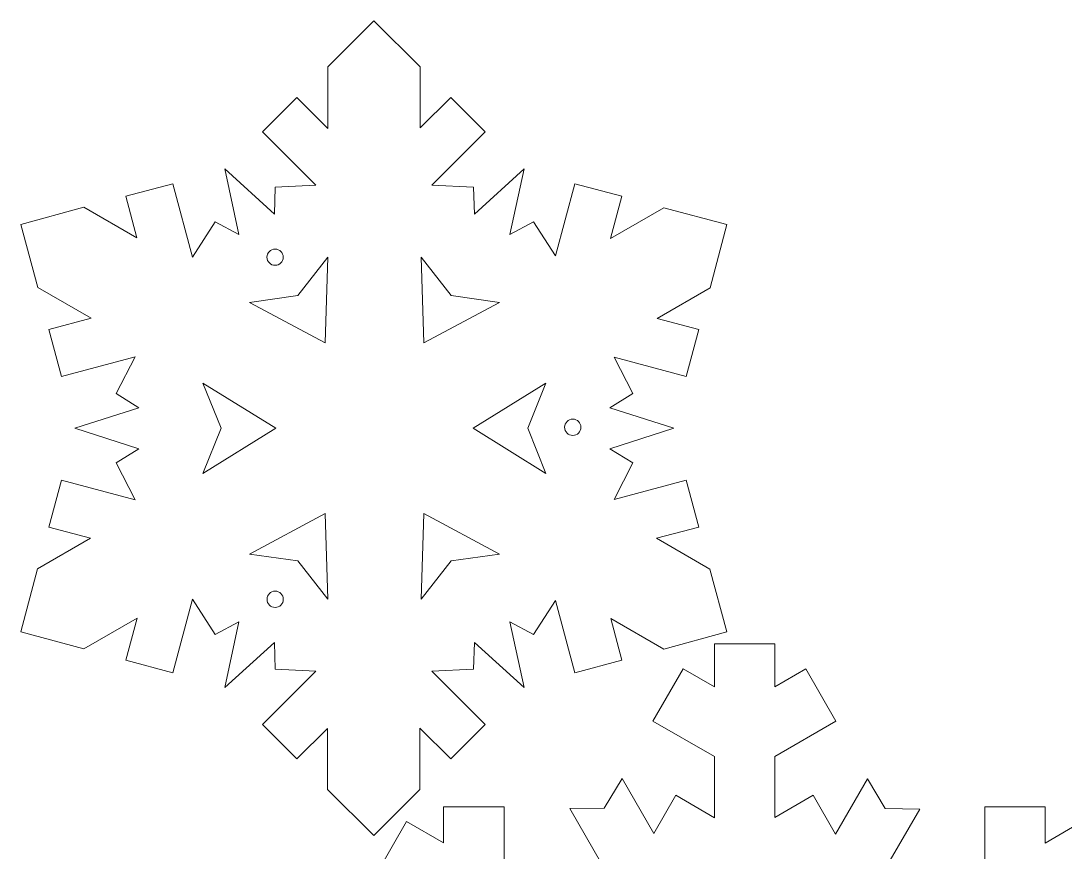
# Model space of a CAD drawing. Header units: centimetres. Extents: x -74 to 26, y -15 to 36.
# Drawn here: x -73.83 to -41.81, y 10.31 to 35.81 of the extents above; entities that cross this region are included whole.
import ezdxf

# ---------------------------------------------------------------- set-up
doc = ezdxf.new("R2010")
doc.units = ezdxf.units.CM
doc.header["$MEASUREMENT"] = 0
doc.layers.add('layer 1', color=7, linetype='Continuous')

msp = doc.modelspace()

# ---------------------------------------------------------------- linework, layer by layer
at = {"layer": 'layer 1', "color": 250, "lineweight": 5}
for centre, major_axis, ratio in [((-66.03715, 28.56213), (0, 0.24999), 1), ((-56.90919, 23.34208), (0, 0.25), 1), ((-66.03618, 18.06604), (0, 0.25), 0.99996)]:
    msp.add_ellipse(centre, major_axis=major_axis, ratio=ratio, dxfattribs=at)
for points, knots in [([(-52.18691, 17.06307), (-52.18691, 17.06307), (-52.70253, 18.99092), (-52.70253, 18.99092), (-52.70253, 18.99092), (-52.70253, 18.99092), (-54.33829, 19.93553), (-54.33829, 19.93553), (-54.33829, 19.93553), (-54.33829, 19.93553), (-53.0442, 20.28235), (-53.0442, 20.28235), (-53.0442, 20.28235), (-53.0442, 20.28235), (-53.43048, 21.72432), (-53.43048, 21.72432), (-53.43048, 21.72432), (-53.43048, 21.72432), (-55.64527, 21.13074), (-55.64527, 21.13074), (-55.64527, 21.13074), (-55.64527, 21.13074), (-55.06801, 22.2515), (-55.06801, 22.2515), (-55.06801, 22.2515), (-55.06801, 22.2515), (-55.77035, 22.68378), (-55.77035, 22.68378), (-55.77035, 22.68378), (-55.77035, 22.68378), (-53.80742, 23.31419), (-53.80742, 23.31419), (-53.80742, 23.31419), (-53.80742, 23.31419), (-55.77035, 23.94463), (-55.77035, 23.94463), (-55.77035, 23.94463), (-55.77035, 23.94463), (-55.06801, 24.37691), (-55.06801, 24.37691), (-55.06801, 24.37691), (-55.06801, 24.37691), (-55.64396, 25.49508), (-55.64396, 25.49508), (-55.64396, 25.49508), (-55.64396, 25.49508), (-53.43048, 24.90192), (-53.43048, 24.90192), (-53.43048, 24.90192), (-53.43048, 24.90192), (-53.0442, 26.34384), (-53.0442, 26.34384), (-53.0442, 26.34384), (-53.0442, 26.34384), (-54.31935, 26.68558), (-54.31935, 26.68558), (-54.31935, 26.68558), (-54.31935, 26.68558), (-52.69559, 27.62326), (-52.69559, 27.62326), (-52.69559, 27.62326), (-52.69559, 27.62326), (-52.18695, 29.56316), (-52.18695, 29.56316), (-52.18695, 29.56316), (-52.18695, 29.56316), (-54.11396, 30.08042), (-54.11396, 30.08042), (-54.11396, 30.08042), (-54.11396, 30.08042), (-55.74977, 29.13579), (-55.74977, 29.13579), (-55.74977, 29.13579), (-55.74977, 29.13579), (-55.40301, 30.43019), (-55.40301, 30.43019), (-55.40301, 30.43019), (-55.40301, 30.43019), (-56.84467, 30.81657), (-56.84467, 30.81657), (-56.84467, 30.81657), (-56.84467, 30.81657), (-57.43802, 28.60167), (-57.43802, 28.60167), (-57.43802, 28.60167), (-57.43802, 28.60167), (-58.10978, 29.64641), (-58.10978, 29.64641), (-58.10978, 29.64641), (-58.10978, 29.64641), (-58.83524, 29.25419), (-58.83524, 29.25419), (-58.83524, 29.25419), (-58.83524, 29.25419), (-58.39966, 31.26969), (-58.39966, 31.26969), (-58.39966, 31.26969), (-58.39966, 31.26969), (-59.92698, 29.88458), (-59.92698, 29.88458), (-59.92698, 29.88458), (-59.92698, 29.88458), (-59.95011, 30.70911), (-59.95011, 30.70911), (-59.95011, 30.70911), (-59.95011, 30.70911), (-61.23044, 30.77051), (-61.23044, 30.77051), (-61.23044, 30.77051), (-61.23044, 30.77051), (-59.596, 32.40525), (-59.596, 32.40525), (-59.596, 32.40525), (-59.596, 32.40525), (-60.65138, 33.46082), (-60.65138, 33.46082), (-60.65138, 33.46082), (-60.65138, 33.46082), (-61.58483, 32.52719), (-61.58483, 32.52719), (-61.58483, 32.52719), (-61.58483, 32.52719), (-61.58483, 34.40248), (-61.58483, 34.40248), (-61.58483, 34.40248), (-61.58483, 34.40248), (-63.01015, 35.813), (-63.01015, 35.813), (-63.01015, 35.813), (-63.01015, 35.813), (-64.42154, 34.40248), (-64.42154, 34.40248), (-64.42154, 34.40248), (-64.42154, 34.40248), (-64.42154, 32.51329), (-64.42154, 32.51329), (-64.42154, 32.51329), (-64.42154, 32.51329), (-65.36888, 33.46082), (-65.36888, 33.46082), (-65.36888, 33.46082), (-65.36888, 33.46082), (-66.42423, 32.40525), (-66.42423, 32.40525), (-66.42423, 32.40525), (-66.42423, 32.40525), (-64.78812, 30.7688), (-64.78812, 30.7688), (-64.78812, 30.7688), (-64.78812, 30.7688), (-66.03357, 30.70911), (-66.03357, 30.70911), (-66.03357, 30.70911), (-66.03357, 30.70911), (-66.05672, 29.88458), (-66.05672, 29.88458), (-66.05672, 29.88458), (-66.05672, 29.88458), (-67.58402, 31.26969), (-67.58402, 31.26969), (-67.58402, 31.26969), (-67.58402, 31.26969), (-67.14842, 29.25415), (-67.14842, 29.25415), (-67.14842, 29.25415), (-67.14842, 29.25415), (-67.87388, 29.64639), (-67.87388, 29.64639), (-67.87388, 29.64639), (-67.87388, 29.64639), (-68.57144, 28.56143), (-68.57144, 28.56143), (-68.57144, 28.56143), (-68.57144, 28.56143), (-69.17557, 30.81646), (-69.17557, 30.81646), (-69.17557, 30.81646), (-69.17557, 30.81646), (-70.61722, 30.43008), (-70.61722, 30.43008), (-70.61722, 30.43008), (-70.61722, 30.43008), (-70.27556, 29.15472), (-70.27556, 29.15472), (-70.27556, 29.15472), (-70.27556, 29.15472), (-71.8993, 30.09235), (-71.8993, 30.09235), (-71.8993, 30.09235), (-71.8993, 30.09235), (-73.83327, 29.56301), (-73.83327, 29.56301), (-73.83327, 29.56301), (-73.83327, 29.56301), (-73.31768, 27.63521), (-73.31768, 27.63521), (-73.31768, 27.63521), (-73.31768, 27.63521), (-71.68188, 26.6906), (-71.68188, 26.6906), (-71.68188, 26.6906), (-71.68188, 26.6906), (-72.97602, 26.34378), (-72.97602, 26.34378), (-72.97602, 26.34378), (-72.97602, 26.34378), (-72.58971, 24.90183), (-72.58971, 24.90183), (-72.58971, 24.90183), (-72.58971, 24.90183), (-70.33376, 25.50641), (-70.33376, 25.50641), (-70.33376, 25.50641), (-70.33376, 25.50641), (-70.91551, 24.37687), (-70.91551, 24.37687), (-70.91551, 24.37687), (-70.91551, 24.37687), (-70.2132, 23.94458), (-70.2132, 23.94458), (-70.2132, 23.94458), (-70.2132, 23.94458), (-72.17611, 23.31415), (-72.17611, 23.31415), (-72.17611, 23.31415), (-72.17611, 23.31415), (-70.2132, 22.68378), (-70.2132, 22.68378), (-70.2132, 22.68378), (-70.2132, 22.68378), (-70.91551, 22.2515), (-70.91551, 22.2515), (-70.91551, 22.2515), (-70.91551, 22.2515), (-70.33239, 21.11927), (-70.33239, 21.11927), (-70.33239, 21.11927), (-70.33239, 21.11927), (-72.58971, 21.72425), (-72.58971, 21.72425), (-72.58971, 21.72425), (-72.58971, 21.72425), (-72.97602, 20.28231), (-72.97602, 20.28231), (-72.97602, 20.28231), (-72.97602, 20.28231), (-71.70086, 19.94055), (-71.70086, 19.94055), (-71.70086, 19.94055), (-71.70086, 19.94055), (-73.32461, 19.00291), (-73.32461, 19.00291), (-73.32461, 19.00291), (-73.32461, 19.00291), (-73.83327, 17.06303), (-73.83327, 17.06303), (-73.83327, 17.06303), (-73.83327, 17.06303), (-71.90627, 16.54575), (-71.90627, 16.54575), (-71.90627, 16.54575), (-71.90627, 16.54575), (-70.27047, 17.49038), (-70.27047, 17.49038), (-70.27047, 17.49038), (-70.27047, 17.49038), (-70.61722, 16.19598), (-70.61722, 16.19598), (-70.61722, 16.19598), (-70.61722, 16.19598), (-69.17557, 15.8096), (-69.17557, 15.8096), (-69.17557, 15.8096), (-69.17557, 15.8096), (-68.571, 18.06634), (-68.571, 18.06634), (-68.571, 18.06634), (-68.571, 18.06634), (-67.87381, 16.98199), (-67.87381, 16.98199), (-67.87381, 16.98199), (-67.87381, 16.98199), (-67.14835, 17.37422), (-67.14835, 17.37422), (-67.14835, 17.37422), (-67.14835, 17.37422), (-67.58396, 15.35872), (-67.58396, 15.35872), (-67.58396, 15.35872), (-67.58396, 15.35872), (-66.05661, 16.74378), (-66.05661, 16.74378), (-66.05661, 16.74378), (-66.05661, 16.74378), (-66.03351, 15.9193), (-66.03351, 15.9193), (-66.03351, 15.9193), (-66.03351, 15.9193), (-64.78588, 15.85945), (-64.78588, 15.85945), (-64.78588, 15.85945), (-64.78588, 15.85945), (-66.42423, 14.22081), (-66.42423, 14.22081), (-66.42423, 14.22081), (-66.42423, 14.22081), (-65.36888, 13.16524), (-65.36888, 13.16524), (-65.36888, 13.16524), (-65.36888, 13.16524), (-64.43539, 14.09887), (-64.43539, 14.09887), (-64.43539, 14.09887), (-64.43539, 14.09887), (-64.43539, 12.22353), (-64.43539, 12.22353), (-64.43539, 12.22353), (-64.43539, 12.22353), (-63.01013, 10.81302), (-63.01013, 10.81302), (-63.01013, 10.81302), (-63.01013, 10.81302), (-61.59872, 12.22358), (-61.59872, 12.22358), (-61.59872, 12.22358), (-61.59872, 12.22358), (-61.59872, 14.11277), (-61.59872, 14.11277), (-61.59872, 14.11277), (-61.59872, 14.11277), (-60.65134, 13.16524), (-60.65134, 13.16524), (-60.65134, 13.16524), (-60.65134, 13.16524), (-59.59598, 14.22081), (-59.59598, 14.22081), (-59.59598, 14.22081), (-59.59598, 14.22081), (-61.23258, 15.85779), (-61.23258, 15.85779), (-61.23258, 15.85779), (-61.23258, 15.85779), (-59.95008, 15.9193), (-59.95008, 15.9193), (-59.95008, 15.9193), (-59.95008, 15.9193), (-59.92694, 16.74378), (-59.92694, 16.74378), (-59.92694, 16.74378), (-59.92694, 16.74378), (-58.39959, 15.35872), (-58.39959, 15.35872), (-58.39959, 15.35872), (-58.39959, 15.35872), (-58.83524, 17.37422), (-58.83524, 17.37422), (-58.83524, 17.37422), (-58.83524, 17.37422), (-58.10973, 16.98199), (-58.10973, 16.98199), (-58.10973, 16.98199), (-58.10973, 16.98199), (-57.43842, 18.02614), (-57.43842, 18.02614), (-57.43842, 18.02614), (-57.43842, 18.02614), (-56.8446, 15.8096), (-56.8446, 15.8096), (-56.8446, 15.8096), (-56.8446, 15.8096), (-55.40295, 16.196), (-55.40295, 16.196), (-55.40295, 16.196), (-55.40295, 16.196), (-55.74463, 17.47141), (-55.74463, 17.47141), (-55.74463, 17.47141), (-55.74463, 17.47141), (-54.12087, 16.53375), (-54.12087, 16.53375), (-54.12087, 16.53375), (-54.12087, 16.53375), (-52.18691, 17.06307), (-52.18691, 17.06307)], [0, 0, 0, 0, 0.01041667, 0.01041667, 0.01041667, 0.01041667, 0.02083333, 0.02083333, 0.02083333, 0.02083333, 0.03125, 0.03125, 0.03125, 0.03125, 0.04166667, 0.04166667, 0.04166667, 0.04166667, 0.05208333, 0.05208333, 0.05208333, 0.05208333, 0.0625, 0.0625, 0.0625, 0.0625, 0.07291667, 0.07291667, 0.07291667, 0.07291667, 0.08333333, 0.08333333, 0.08333333, 0.08333333, 0.09375, 0.09375, 0.09375, 0.09375, 0.10416667, 0.10416667, 0.10416667, 0.10416667, 0.11458333, 0.11458333, 0.11458333, 0.11458333, 0.125, 0.125, 0.125, 0.125, 0.13541667, 0.13541667, 0.13541667, 0.13541667, 0.14583333, 0.14583333, 0.14583333, 0.14583333, 0.15625, 0.15625, 0.15625, 0.15625, 0.16666667, 0.16666667, 0.16666667, 0.16666667, 0.17708333, 0.17708333, 0.17708333, 0.17708333, 0.1875, 0.1875, 0.1875, 0.1875, 0.19791667, 0.19791667, 0.19791667, 0.19791667, 0.20833333, 0.20833333, 0.20833333, 0.20833333, 0.21875, 0.21875, 0.21875, 0.21875, 0.22916667, 0.22916667, 0.22916667, 0.22916667, 0.23958333, 0.23958333, 0.23958333, 0.23958333, 0.25, 0.25, 0.25, 0.25, 0.26041667, 0.26041667, 0.26041667, 0.26041667, 0.27083333, 0.27083333, 0.27083333, 0.27083333, 0.28125, 0.28125, 0.28125, 0.28125, 0.29166667, 0.29166667, 0.29166667, 0.29166667, 0.30208333, 0.30208333, 0.30208333, 0.30208333, 0.3125, 0.3125, 0.3125, 0.3125, 0.32291667, 0.32291667, 0.32291667, 0.32291667, 0.33333333, 0.33333333, 0.33333333, 0.33333333, 0.34375, 0.34375, 0.34375, 0.34375, 0.35416667, 0.35416667, 0.35416667, 0.35416667, 0.36458333, 0.36458333, 0.36458333, 0.36458333, 0.375, 0.375, 0.375, 0.375, 0.38541667, 0.38541667, 0.38541667, 0.38541667, 0.39583333, 0.39583333, 0.39583333, 0.39583333, 0.40625, 0.40625, 0.40625, 0.40625, 0.41666667, 0.41666667, 0.41666667, 0.41666667, 0.42708333, 0.42708333, 0.42708333, 0.42708333, 0.4375, 0.4375, 0.4375, 0.4375, 0.44791667, 0.44791667, 0.44791667, 0.44791667, 0.45833333, 0.45833333, 0.45833333, 0.45833333, 0.46875, 0.46875, 0.46875, 0.46875, 0.47916667, 0.47916667, 0.47916667, 0.47916667, 0.48958333, 0.48958333, 0.48958333, 0.48958333, 0.5, 0.5, 0.5, 0.5, 0.51041667, 0.51041667, 0.51041667, 0.51041667, 0.52083333, 0.52083333, 0.52083333, 0.52083333, 0.53125, 0.53125, 0.53125, 0.53125, 0.54166667, 0.54166667, 0.54166667, 0.54166667, 0.55208333, 0.55208333, 0.55208333, 0.55208333, 0.5625, 0.5625, 0.5625, 0.5625, 0.57291667, 0.57291667, 0.57291667, 0.57291667, 0.58333333, 0.58333333, 0.58333333, 0.58333333, 0.59375, 0.59375, 0.59375, 0.59375, 0.60416667, 0.60416667, 0.60416667, 0.60416667, 0.61458333, 0.61458333, 0.61458333, 0.61458333, 0.625, 0.625, 0.625, 0.625, 0.63541667, 0.63541667, 0.63541667, 0.63541667, 0.64583333, 0.64583333, 0.64583333, 0.64583333, 0.65625, 0.65625, 0.65625, 0.65625, 0.66666667, 0.66666667, 0.66666667, 0.66666667, 0.67708333, 0.67708333, 0.67708333, 0.67708333, 0.6875, 0.6875, 0.6875, 0.6875, 0.69791667, 0.69791667, 0.69791667, 0.69791667, 0.70833333, 0.70833333, 0.70833333, 0.70833333, 0.71875, 0.71875, 0.71875, 0.71875, 0.72916667, 0.72916667, 0.72916667, 0.72916667, 0.73958333, 0.73958333, 0.73958333, 0.73958333, 0.75, 0.75, 0.75, 0.75, 0.76041667, 0.76041667, 0.76041667, 0.76041667, 0.77083333, 0.77083333, 0.77083333, 0.77083333, 0.78125, 0.78125, 0.78125, 0.78125, 0.79166667, 0.79166667, 0.79166667, 0.79166667, 0.80208333, 0.80208333, 0.80208333, 0.80208333, 0.8125, 0.8125, 0.8125, 0.8125, 0.82291667, 0.82291667, 0.82291667, 0.82291667, 0.83333333, 0.83333333, 0.83333333, 0.83333333, 0.84375, 0.84375, 0.84375, 0.84375, 0.85416667, 0.85416667, 0.85416667, 0.85416667, 0.86458333, 0.86458333, 0.86458333, 0.86458333, 0.875, 0.875, 0.875, 0.875, 0.88541667, 0.88541667, 0.88541667, 0.88541667, 0.89583333, 0.89583333, 0.89583333, 0.89583333, 0.90625, 0.90625, 0.90625, 0.90625, 0.91666667, 0.91666667, 0.91666667, 0.91666667, 0.92708333, 0.92708333, 0.92708333, 0.92708333, 0.9375, 0.9375, 0.9375, 0.9375, 0.94791667, 0.94791667, 0.94791667, 0.94791667, 0.95833333, 0.95833333, 0.95833333, 0.95833333, 0.96875, 0.96875, 0.96875, 0.96875, 0.97916667, 0.97916667, 0.97916667, 0.97916667, 0.98958333, 0.98958333, 0.98958333, 0.98958333, 1, 1, 1, 1]), ([(-65.34194, 27.38549), (-65.34194, 27.38549), (-65.34194, 27.38549), (-65.34194, 27.38549), (-65.34194, 27.38549), (-65.34194, 27.38549), (-64.42016, 28.56258), (-64.42016, 28.56258), (-64.42016, 28.56258), (-64.42016, 28.56258), (-64.5045, 25.93478), (-64.5045, 25.93478), (-64.5045, 25.93478), (-64.5045, 25.93478), (-66.82195, 27.17559), (-66.82195, 27.17559), (-66.82195, 27.17559), (-66.82195, 27.17559), (-65.34194, 27.38549), (-65.34194, 27.38549)], [0, 0, 0, 0, 0.2, 0.2, 0.2, 0.2, 0.4, 0.4, 0.4, 0.4, 0.6, 0.6, 0.6, 0.6, 0.8, 0.8, 0.8, 0.8, 1, 1, 1, 1]), ([(-59.16168, 27.17563), (-59.16168, 27.17563), (-59.16168, 27.17563), (-59.16168, 27.17563), (-59.16168, 27.17563), (-59.16168, 27.17563), (-61.47911, 25.93482), (-61.47911, 25.93482), (-61.47911, 25.93482), (-61.47911, 25.93482), (-61.56347, 28.56258), (-61.56347, 28.56258), (-61.56347, 28.56258), (-61.56347, 28.56258), (-60.64169, 27.38553), (-60.64169, 27.38553), (-60.64169, 27.38553), (-60.64169, 27.38553), (-59.16168, 27.17563), (-59.16168, 27.17563)], [0, 0, 0, 0, 0.2, 0.2, 0.2, 0.2, 0.4, 0.4, 0.4, 0.4, 0.6, 0.6, 0.6, 0.6, 0.8, 0.8, 0.8, 0.8, 1, 1, 1, 1]), ([(-68.25027, 21.92725), (-68.25027, 21.92725), (-68.25027, 21.92725), (-68.25027, 21.92725), (-68.25027, 21.92725), (-68.25027, 21.92725), (-67.69202, 23.31415), (-67.69202, 23.31415), (-67.69202, 23.31415), (-67.69202, 23.31415), (-68.25027, 24.70107), (-68.25027, 24.70107), (-68.25027, 24.70107), (-68.25027, 24.70107), (-66.01722, 23.31415), (-66.01722, 23.31415), (-66.01722, 23.31415), (-66.01722, 23.31415), (-68.25027, 21.92725), (-68.25027, 21.92725)], [0, 0, 0, 0, 0.2, 0.2, 0.2, 0.2, 0.4, 0.4, 0.4, 0.4, 0.6, 0.6, 0.6, 0.6, 0.8, 0.8, 0.8, 0.8, 1, 1, 1, 1]), ([(-59.96635, 23.31415), (-59.96635, 23.31415), (-59.96635, 23.31415), (-59.96635, 23.31415), (-59.96635, 23.31415), (-59.96635, 23.31415), (-57.7333, 24.70111), (-57.7333, 24.70111), (-57.7333, 24.70111), (-57.7333, 24.70111), (-58.29157, 23.31415), (-58.29157, 23.31415), (-58.29157, 23.31415), (-58.29157, 23.31415), (-57.7333, 21.92725), (-57.7333, 21.92725), (-57.7333, 21.92725), (-57.7333, 21.92725), (-59.96635, 23.31415), (-59.96635, 23.31415)], [0, 0, 0, 0, 0.2, 0.2, 0.2, 0.2, 0.4, 0.4, 0.4, 0.4, 0.6, 0.6, 0.6, 0.6, 0.8, 0.8, 0.8, 0.8, 1, 1, 1, 1]), ([(-66.82193, 19.45277), (-66.82193, 19.45277), (-66.82193, 19.45277), (-66.82193, 19.45277), (-66.82193, 19.45277), (-66.82193, 19.45277), (-64.5045, 20.69354), (-64.5045, 20.69354), (-64.5045, 20.69354), (-64.5045, 20.69354), (-64.42014, 18.06583), (-64.42014, 18.06583), (-64.42014, 18.06583), (-64.42014, 18.06583), (-65.34188, 19.24283), (-65.34188, 19.24283), (-65.34188, 19.24283), (-65.34188, 19.24283), (-66.82193, 19.45277), (-66.82193, 19.45277)], [0, 0, 0, 0, 0.2, 0.2, 0.2, 0.2, 0.4, 0.4, 0.4, 0.4, 0.6, 0.6, 0.6, 0.6, 0.8, 0.8, 0.8, 0.8, 1, 1, 1, 1]), ([(-60.64169, 19.24283), (-60.64169, 19.24283), (-60.64169, 19.24283), (-60.64169, 19.24283), (-60.64169, 19.24283), (-60.64169, 19.24283), (-61.56345, 18.06583), (-61.56345, 18.06583), (-61.56345, 18.06583), (-61.56345, 18.06583), (-61.47911, 20.69354), (-61.47911, 20.69354), (-61.47911, 20.69354), (-61.47911, 20.69354), (-59.16166, 19.45277), (-59.16166, 19.45277), (-59.16166, 19.45277), (-59.16166, 19.45277), (-60.64169, 19.24283), (-60.64169, 19.24283)], [0, 0, 0, 0, 0.2, 0.2, 0.2, 0.2, 0.4, 0.4, 0.4, 0.4, 0.6, 0.6, 0.6, 0.6, 0.8, 0.8, 0.8, 0.8, 1, 1, 1, 1]), ([(-40.54261, -0.04605), (-40.54261, -0.04605), (-41.46829, 1.55772), (-41.46829, 1.55772), (-41.46829, 1.55772), (-41.46829, 1.55772), (-43.35378, 0.46878), (-43.35378, 0.46878), (-43.35378, 0.46878), (-43.35378, 0.46878), (-44.97922, 1.40749), (-44.97922, 1.40749), (-44.97922, 1.40749), (-44.97922, 1.40749), (-43.79239, 2.0876), (-43.79239, 2.0876), (-43.79239, 2.0876), (-43.79239, 2.0876), (-44.47221, 3.2563), (-44.47221, 3.2563), (-44.47221, 3.2563), (-44.47221, 3.2563), (-42.5199, 3.25284), (-42.5199, 3.25284), (-42.5199, 3.25284), (-42.5199, 3.25284), (-43.03457, 4.18377), (-43.03457, 4.18377), (-43.03457, 4.18377), (-43.03457, 4.18377), (-42.51994, 5.10469), (-42.51994, 5.10469), (-42.51994, 5.10469), (-42.51994, 5.10469), (-44.4851, 5.10815), (-44.4851, 5.10815), (-44.4851, 5.10815), (-44.4851, 5.10815), (-43.79239, 6.299), (-43.79239, 6.299), (-43.79239, 6.299), (-43.79239, 6.299), (-44.97166, 6.97472), (-44.97166, 6.97472), (-44.97166, 6.97472), (-44.97166, 6.97472), (-43.34624, 7.91344), (-43.34624, 7.91344), (-43.34624, 7.91344), (-43.34624, 7.91344), (-41.46829, 6.82888), (-41.46829, 6.82888), (-41.46829, 6.82888), (-41.46829, 6.82888), (-40.54266, 8.43268), (-40.54266, 8.43268), (-40.54266, 8.43268), (-40.54266, 8.43268), (-41.49495, 8.98264), (-41.49495, 8.98264), (-41.49495, 8.98264), (-41.49495, 8.98264), (-40.35982, 9.63821), (-40.35982, 9.63821), (-40.35982, 9.63821), (-40.35982, 9.63821), (-41.28548, 11.24196), (-41.28548, 11.24196), (-41.28548, 11.24196), (-41.28548, 11.24196), (-42.42437, 10.58423), (-42.42437, 10.58423), (-42.42437, 10.58423), (-42.42437, 10.58423), (-42.42437, 11.69288), (-42.42437, 11.69288), (-42.42437, 11.69288), (-42.42437, 11.69288), (-44.27572, 11.69288), (-44.27572, 11.69288), (-44.27572, 11.69288), (-44.27572, 11.69288), (-44.27568, 9.51503), (-44.27568, 9.51503), (-44.27568, 9.51503), (-44.27568, 9.51503), (-45.90113, 8.57627), (-45.90113, 8.57627), (-45.90113, 8.57627), (-45.90113, 8.57627), (-45.89653, 9.94446), (-45.89653, 9.94446), (-45.89653, 9.94446), (-45.89653, 9.94446), (-47.24826, 9.93989), (-47.24826, 9.93989), (-47.24826, 9.93989), (-47.24826, 9.93989), (-46.26913, 11.62942), (-46.26913, 11.62942), (-46.26913, 11.62942), (-46.26913, 11.62942), (-47.33242, 11.64905), (-47.33242, 11.64905), (-47.33242, 11.64905), (-47.33242, 11.64905), (-47.87241, 12.55533), (-47.87241, 12.55533), (-47.87241, 12.55533), (-47.87241, 12.55533), (-48.85805, 10.85464), (-48.85805, 10.85464), (-48.85805, 10.85464), (-48.85805, 10.85464), (-49.54266, 12.05005), (-49.54266, 12.05005), (-49.54266, 12.05005), (-49.54266, 12.05005), (-50.7173, 11.36639), (-50.7173, 11.36639), (-50.7173, 11.36639), (-50.7173, 11.36639), (-50.7173, 13.2438), (-50.7173, 13.2438), (-50.7173, 13.2438), (-50.7173, 13.2438), (-48.83938, 14.32833), (-48.83938, 14.32833), (-48.83938, 14.32833), (-48.83938, 14.32833), (-49.76501, 15.93208), (-49.76501, 15.93208), (-49.76501, 15.93208), (-49.76501, 15.93208), (-50.7173, 15.38212), (-50.7173, 15.38212), (-50.7173, 15.38212), (-50.7173, 15.38212), (-50.7173, 16.69319), (-50.7173, 16.69319), (-50.7173, 16.69319), (-50.7173, 16.69319), (-52.56856, 16.69319), (-52.56856, 16.69319), (-52.56856, 16.69319), (-52.56856, 16.69319), (-52.56856, 15.37773), (-52.56856, 15.37773), (-52.56856, 15.37773), (-52.56856, 15.37773), (-53.52838, 15.93208), (-53.52838, 15.93208), (-53.52838, 15.93208), (-53.52838, 15.93208), (-54.45404, 14.32833), (-54.45404, 14.32833), (-54.45404, 14.32833), (-54.45404, 14.32833), (-52.56856, 13.23942), (-52.56856, 13.23942), (-52.56856, 13.23942), (-52.56856, 13.23942), (-52.56856, 11.36201), (-52.56856, 11.36201), (-52.56856, 11.36201), (-52.56856, 11.36201), (-53.75077, 12.05005), (-53.75077, 12.05005), (-53.75077, 12.05005), (-53.75077, 12.05005), (-54.42267, 10.87682), (-54.42267, 10.87682), (-54.42267, 10.87682), (-54.42267, 10.87682), (-55.39584, 12.56975), (-55.39584, 12.56975), (-55.39584, 12.56975), (-55.39584, 12.56975), (-55.94447, 11.65849), (-55.94447, 11.65849), (-55.94447, 11.65849), (-55.94447, 11.65849), (-56.99909, 11.64384), (-56.99909, 11.64384), (-56.99909, 11.64384), (-56.99909, 11.64384), (-56.01953, 9.93974), (-56.01953, 9.93974), (-56.01953, 9.93974), (-56.01953, 9.93974), (-57.39685, 9.94437), (-57.39685, 9.94437), (-57.39685, 9.94437), (-57.39685, 9.94437), (-57.39229, 8.58494), (-57.39229, 8.58494), (-57.39229, 8.58494), (-57.39229, 8.58494), (-59.01767, 9.52363), (-59.01767, 9.52363), (-59.01767, 9.52363), (-59.01767, 9.52363), (-59.01767, 11.69276), (-59.01767, 11.69276), (-59.01767, 11.69276), (-59.01767, 11.69276), (-60.86898, 11.69276), (-60.86898, 11.69276), (-60.86898, 11.69276), (-60.86898, 11.69276), (-60.86898, 10.59282), (-60.86898, 10.59282), (-60.86898, 10.59282), (-60.86898, 10.59282), (-62.0041, 11.24835), (-62.0041, 11.24835), (-62.0041, 11.24835), (-62.0041, 11.24835), (-62.92977, 9.64459), (-62.92977, 9.64459), (-62.92977, 9.64459), (-62.92977, 9.64459), (-61.79088, 8.98686), (-61.79088, 8.98686), (-61.79088, 8.98686), (-61.79088, 8.98686), (-62.75069, 8.43256), (-62.75069, 8.43256), (-62.75069, 8.43256), (-62.75069, 8.43256), (-61.82503, 6.8288), (-61.82503, 6.8288), (-61.82503, 6.8288), (-61.82503, 6.8288), (-59.93958, 7.91771), (-59.93958, 7.91771), (-59.93958, 7.91771), (-59.93958, 7.91771), (-58.31413, 6.97902), (-58.31413, 6.97902), (-58.31413, 6.97902), (-58.31413, 6.97902), (-59.50097, 6.29891), (-59.50097, 6.29891), (-59.50097, 6.29891), (-59.50097, 6.29891), (-58.8211, 5.13021), (-58.8211, 5.13021), (-58.8211, 5.13021), (-58.8211, 5.13021), (-60.77341, 5.13368), (-60.77341, 5.13368), (-60.77341, 5.13368), (-60.77341, 5.13368), (-60.25878, 4.20279), (-60.25878, 4.20279), (-60.25878, 4.20279), (-60.25878, 4.20279), (-60.77341, 3.28187), (-60.77341, 3.28187), (-60.77341, 3.28187), (-60.77341, 3.28187), (-58.80825, 3.27837), (-58.80825, 3.27837), (-58.80825, 3.27837), (-58.80825, 3.27837), (-59.50097, 2.08756), (-59.50097, 2.08756), (-59.50097, 2.08756), (-59.50097, 2.08756), (-58.32173, 1.4118), (-58.32173, 1.4118), (-58.32173, 1.4118), (-58.32173, 1.4118), (-59.94711, 0.47312), (-59.94711, 0.47312), (-59.94711, 0.47312), (-59.94711, 0.47312), (-61.82506, 1.55763), (-61.82506, 1.55763), (-61.82506, 1.55763), (-61.82506, 1.55763), (-62.75069, -0.04612), (-62.75069, -0.04612), (-62.75069, -0.04612), (-62.75069, -0.04612), (-61.79841, -0.59608), (-61.79841, -0.59608), (-61.79841, -0.59608), (-61.79841, -0.59608), (-62.93353, -1.25165), (-62.93353, -1.25165), (-62.93353, -1.25165), (-62.93353, -1.25165), (-62.00787, -2.85537), (-62.00787, -2.85537), (-62.00787, -2.85537), (-62.00787, -2.85537), (-60.86898, -2.19764), (-60.86898, -2.19764), (-60.86898, -2.19764), (-60.86898, -2.19764), (-60.86898, -3.30632), (-60.86898, -3.30632), (-60.86898, -3.30632), (-60.86898, -3.30632), (-59.01767, -3.30628), (-59.01767, -3.30628), (-59.01767, -3.30628), (-59.01767, -3.30628), (-59.01767, -1.12848), (-59.01767, -1.12848), (-59.01767, -1.12848), (-59.01767, -1.12848), (-57.39226, -0.18976), (-57.39226, -0.18976), (-57.39226, -0.18976), (-57.39226, -0.18976), (-57.39685, -1.5579), (-57.39685, -1.5579), (-57.39685, -1.5579), (-57.39685, -1.5579), (-56.04512, -1.55334), (-56.04512, -1.55334), (-56.04512, -1.55334), (-56.04512, -1.55334), (-57.02426, -3.24287), (-57.02426, -3.24287), (-57.02426, -3.24287), (-57.02426, -3.24287), (-55.961, -3.2625), (-55.961, -3.2625), (-55.961, -3.2625), (-55.961, -3.2625), (-55.42097, -4.16878), (-55.42097, -4.16878), (-55.42097, -4.16878), (-55.42097, -4.16878), (-54.43542, -2.46813), (-54.43542, -2.46813), (-54.43542, -2.46813), (-54.43542, -2.46813), (-53.75072, -3.66361), (-53.75072, -3.66361), (-53.75072, -3.66361), (-53.75072, -3.66361), (-52.57609, -2.97995), (-52.57609, -2.97995), (-52.57609, -2.97995), (-52.57609, -2.97995), (-52.57609, -4.85735), (-52.57609, -4.85735), (-52.57609, -4.85735), (-52.57609, -4.85735), (-54.45401, -5.94192), (-54.45401, -5.94192), (-54.45401, -5.94192), (-54.45401, -5.94192), (-53.52838, -7.54568), (-53.52838, -7.54568), (-53.52838, -7.54568), (-53.52838, -7.54568), (-52.57605, -6.99568), (-52.57605, -6.99568), (-52.57605, -6.99568), (-52.57605, -6.99568), (-52.57605, -8.3068), (-52.57605, -8.3068), (-52.57605, -8.3068), (-52.57605, -8.3068), (-50.72479, -8.3068), (-50.72479, -8.3068), (-50.72479, -8.3068), (-50.72479, -8.3068), (-50.72479, -6.99134), (-50.72479, -6.99134), (-50.72479, -6.99134), (-50.72479, -6.99134), (-49.76497, -7.54564), (-49.76497, -7.54564), (-49.76497, -7.54564), (-49.76497, -7.54564), (-48.83931, -5.94188), (-48.83931, -5.94188), (-48.83931, -5.94188), (-48.83931, -5.94188), (-50.72479, -4.85298), (-50.72479, -4.85298), (-50.72479, -4.85298), (-50.72479, -4.85298), (-50.72483, -2.97553), (-50.72483, -2.97553), (-50.72483, -2.97553), (-50.72483, -2.97553), (-49.54263, -3.66361), (-49.54263, -3.66361), (-49.54263, -3.66361), (-49.54263, -3.66361), (-48.87068, -2.49035), (-48.87068, -2.49035), (-48.87068, -2.49035), (-48.87068, -2.49035), (-47.89751, -4.1833), (-47.89751, -4.1833), (-47.89751, -4.1833), (-47.89751, -4.1833), (-47.34888, -3.27201), (-47.34888, -3.27201), (-47.34888, -3.27201), (-47.34888, -3.27201), (-46.29422, -3.25737), (-46.29422, -3.25737), (-46.29422, -3.25737), (-46.29422, -3.25737), (-47.27382, -1.55325), (-47.27382, -1.55325), (-47.27382, -1.55325), (-47.27382, -1.55325), (-45.8965, -1.5579), (-45.8965, -1.5579), (-45.8965, -1.5579), (-45.8965, -1.5579), (-45.90106, -0.19846), (-45.90106, -0.19846), (-45.90106, -0.19846), (-45.90106, -0.19846), (-44.27564, -1.13716), (-44.27564, -1.13716), (-44.27564, -1.13716), (-44.27564, -1.13716), (-44.27564, -3.30628), (-44.27564, -3.30628), (-44.27564, -3.30628), (-44.27564, -3.30628), (-42.42434, -3.30628), (-42.42434, -3.30628), (-42.42434, -3.30628), (-42.42434, -3.30628), (-42.42434, -2.20631), (-42.42434, -2.20631), (-42.42434, -2.20631), (-42.42434, -2.20631), (-41.28922, -2.86187), (-41.28922, -2.86187), (-41.28922, -2.86187), (-41.28922, -2.86187), (-40.36358, -1.25811), (-40.36358, -1.25811), (-40.36358, -1.25811), (-40.36358, -1.25811), (-41.50247, -0.60039), (-41.50247, -0.60039), (-41.50247, -0.60039), (-41.50247, -0.60039), (-40.54261, -0.04605), (-40.54261, -0.04605)], [0, 0, 0, 0, 0.00877193, 0.00877193, 0.00877193, 0.00877193, 0.01754386, 0.01754386, 0.01754386, 0.01754386, 0.02631579, 0.02631579, 0.02631579, 0.02631579, 0.03508772, 0.03508772, 0.03508772, 0.03508772, 0.04385965, 0.04385965, 0.04385965, 0.04385965, 0.05263158, 0.05263158, 0.05263158, 0.05263158, 0.06140351, 0.06140351, 0.06140351, 0.06140351, 0.07017544, 0.07017544, 0.07017544, 0.07017544, 0.07894737, 0.07894737, 0.07894737, 0.07894737, 0.0877193, 0.0877193, 0.0877193, 0.0877193, 0.09649123, 0.09649123, 0.09649123, 0.09649123, 0.10526316, 0.10526316, 0.10526316, 0.10526316, 0.11403509, 0.11403509, 0.11403509, 0.11403509, 0.12280702, 0.12280702, 0.12280702, 0.12280702, 0.13157895, 0.13157895, 0.13157895, 0.13157895, 0.14035088, 0.14035088, 0.14035088, 0.14035088, 0.14912281, 0.14912281, 0.14912281, 0.14912281, 0.15789474, 0.15789474, 0.15789474, 0.15789474, 0.16666667, 0.16666667, 0.16666667, 0.16666667, 0.1754386, 0.1754386, 0.1754386, 0.1754386, 0.18421053, 0.18421053, 0.18421053, 0.18421053, 0.19298246, 0.19298246, 0.19298246, 0.19298246, 0.20175439, 0.20175439, 0.20175439, 0.20175439, 0.21052632, 0.21052632, 0.21052632, 0.21052632, 0.21929825, 0.21929825, 0.21929825, 0.21929825, 0.22807018, 0.22807018, 0.22807018, 0.22807018, 0.23684211, 0.23684211, 0.23684211, 0.23684211, 0.24561404, 0.24561404, 0.24561404, 0.24561404, 0.25438596, 0.25438596, 0.25438596, 0.25438596, 0.26315789, 0.26315789, 0.26315789, 0.26315789, 0.27192982, 0.27192982, 0.27192982, 0.27192982, 0.28070175, 0.28070175, 0.28070175, 0.28070175, 0.28947368, 0.28947368, 0.28947368, 0.28947368, 0.29824561, 0.29824561, 0.29824561, 0.29824561, 0.30701754, 0.30701754, 0.30701754, 0.30701754, 0.31578947, 0.31578947, 0.31578947, 0.31578947, 0.3245614, 0.3245614, 0.3245614, 0.3245614, 0.33333333, 0.33333333, 0.33333333, 0.33333333, 0.34210526, 0.34210526, 0.34210526, 0.34210526, 0.35087719, 0.35087719, 0.35087719, 0.35087719, 0.35964912, 0.35964912, 0.35964912, 0.35964912, 0.36842105, 0.36842105, 0.36842105, 0.36842105, 0.37719298, 0.37719298, 0.37719298, 0.37719298, 0.38596491, 0.38596491, 0.38596491, 0.38596491, 0.39473684, 0.39473684, 0.39473684, 0.39473684, 0.40350877, 0.40350877, 0.40350877, 0.40350877, 0.4122807, 0.4122807, 0.4122807, 0.4122807, 0.42105263, 0.42105263, 0.42105263, 0.42105263, 0.42982456, 0.42982456, 0.42982456, 0.42982456, 0.43859649, 0.43859649, 0.43859649, 0.43859649, 0.44736842, 0.44736842, 0.44736842, 0.44736842, 0.45614035, 0.45614035, 0.45614035, 0.45614035, 0.46491228, 0.46491228, 0.46491228, 0.46491228, 0.47368421, 0.47368421, 0.47368421, 0.47368421, 0.48245614, 0.48245614, 0.48245614, 0.48245614, 0.49122807, 0.49122807, 0.49122807, 0.49122807, 0.5, 0.5, 0.5, 0.5, 0.50877193, 0.50877193, 0.50877193, 0.50877193, 0.51754386, 0.51754386, 0.51754386, 0.51754386, 0.52631579, 0.52631579, 0.52631579, 0.52631579, 0.53508772, 0.53508772, 0.53508772, 0.53508772, 0.54385965, 0.54385965, 0.54385965, 0.54385965, 0.55263158, 0.55263158, 0.55263158, 0.55263158, 0.56140351, 0.56140351, 0.56140351, 0.56140351, 0.57017544, 0.57017544, 0.57017544, 0.57017544, 0.57894737, 0.57894737, 0.57894737, 0.57894737, 0.5877193, 0.5877193, 0.5877193, 0.5877193, 0.59649123, 0.59649123, 0.59649123, 0.59649123, 0.60526316, 0.60526316, 0.60526316, 0.60526316, 0.61403509, 0.61403509, 0.61403509, 0.61403509, 0.62280702, 0.62280702, 0.62280702, 0.62280702, 0.63157895, 0.63157895, 0.63157895, 0.63157895, 0.64035088, 0.64035088, 0.64035088, 0.64035088, 0.64912281, 0.64912281, 0.64912281, 0.64912281, 0.65789474, 0.65789474, 0.65789474, 0.65789474, 0.66666667, 0.66666667, 0.66666667, 0.66666667, 0.6754386, 0.6754386, 0.6754386, 0.6754386, 0.68421053, 0.68421053, 0.68421053, 0.68421053, 0.69298246, 0.69298246, 0.69298246, 0.69298246, 0.70175439, 0.70175439, 0.70175439, 0.70175439, 0.71052632, 0.71052632, 0.71052632, 0.71052632, 0.71929825, 0.71929825, 0.71929825, 0.71929825, 0.72807018, 0.72807018, 0.72807018, 0.72807018, 0.73684211, 0.73684211, 0.73684211, 0.73684211, 0.74561404, 0.74561404, 0.74561404, 0.74561404, 0.75438596, 0.75438596, 0.75438596, 0.75438596, 0.76315789, 0.76315789, 0.76315789, 0.76315789, 0.77192982, 0.77192982, 0.77192982, 0.77192982, 0.78070175, 0.78070175, 0.78070175, 0.78070175, 0.78947368, 0.78947368, 0.78947368, 0.78947368, 0.79824561, 0.79824561, 0.79824561, 0.79824561, 0.80701754, 0.80701754, 0.80701754, 0.80701754, 0.81578947, 0.81578947, 0.81578947, 0.81578947, 0.8245614, 0.8245614, 0.8245614, 0.8245614, 0.83333333, 0.83333333, 0.83333333, 0.83333333, 0.84210526, 0.84210526, 0.84210526, 0.84210526, 0.85087719, 0.85087719, 0.85087719, 0.85087719, 0.85964912, 0.85964912, 0.85964912, 0.85964912, 0.86842105, 0.86842105, 0.86842105, 0.86842105, 0.87719298, 0.87719298, 0.87719298, 0.87719298, 0.88596491, 0.88596491, 0.88596491, 0.88596491, 0.89473684, 0.89473684, 0.89473684, 0.89473684, 0.90350877, 0.90350877, 0.90350877, 0.90350877, 0.9122807, 0.9122807, 0.9122807, 0.9122807, 0.92105263, 0.92105263, 0.92105263, 0.92105263, 0.92982456, 0.92982456, 0.92982456, 0.92982456, 0.93859649, 0.93859649, 0.93859649, 0.93859649, 0.94736842, 0.94736842, 0.94736842, 0.94736842, 0.95614035, 0.95614035, 0.95614035, 0.95614035, 0.96491228, 0.96491228, 0.96491228, 0.96491228, 0.97368421, 0.97368421, 0.97368421, 0.97368421, 0.98245614, 0.98245614, 0.98245614, 0.98245614, 0.99122807, 0.99122807, 0.99122807, 0.99122807, 1, 1, 1, 1])]:
    msp.add_open_spline(points, degree=3, knots=knots, dxfattribs=at)

doc.saveas('drawing.dxf')
